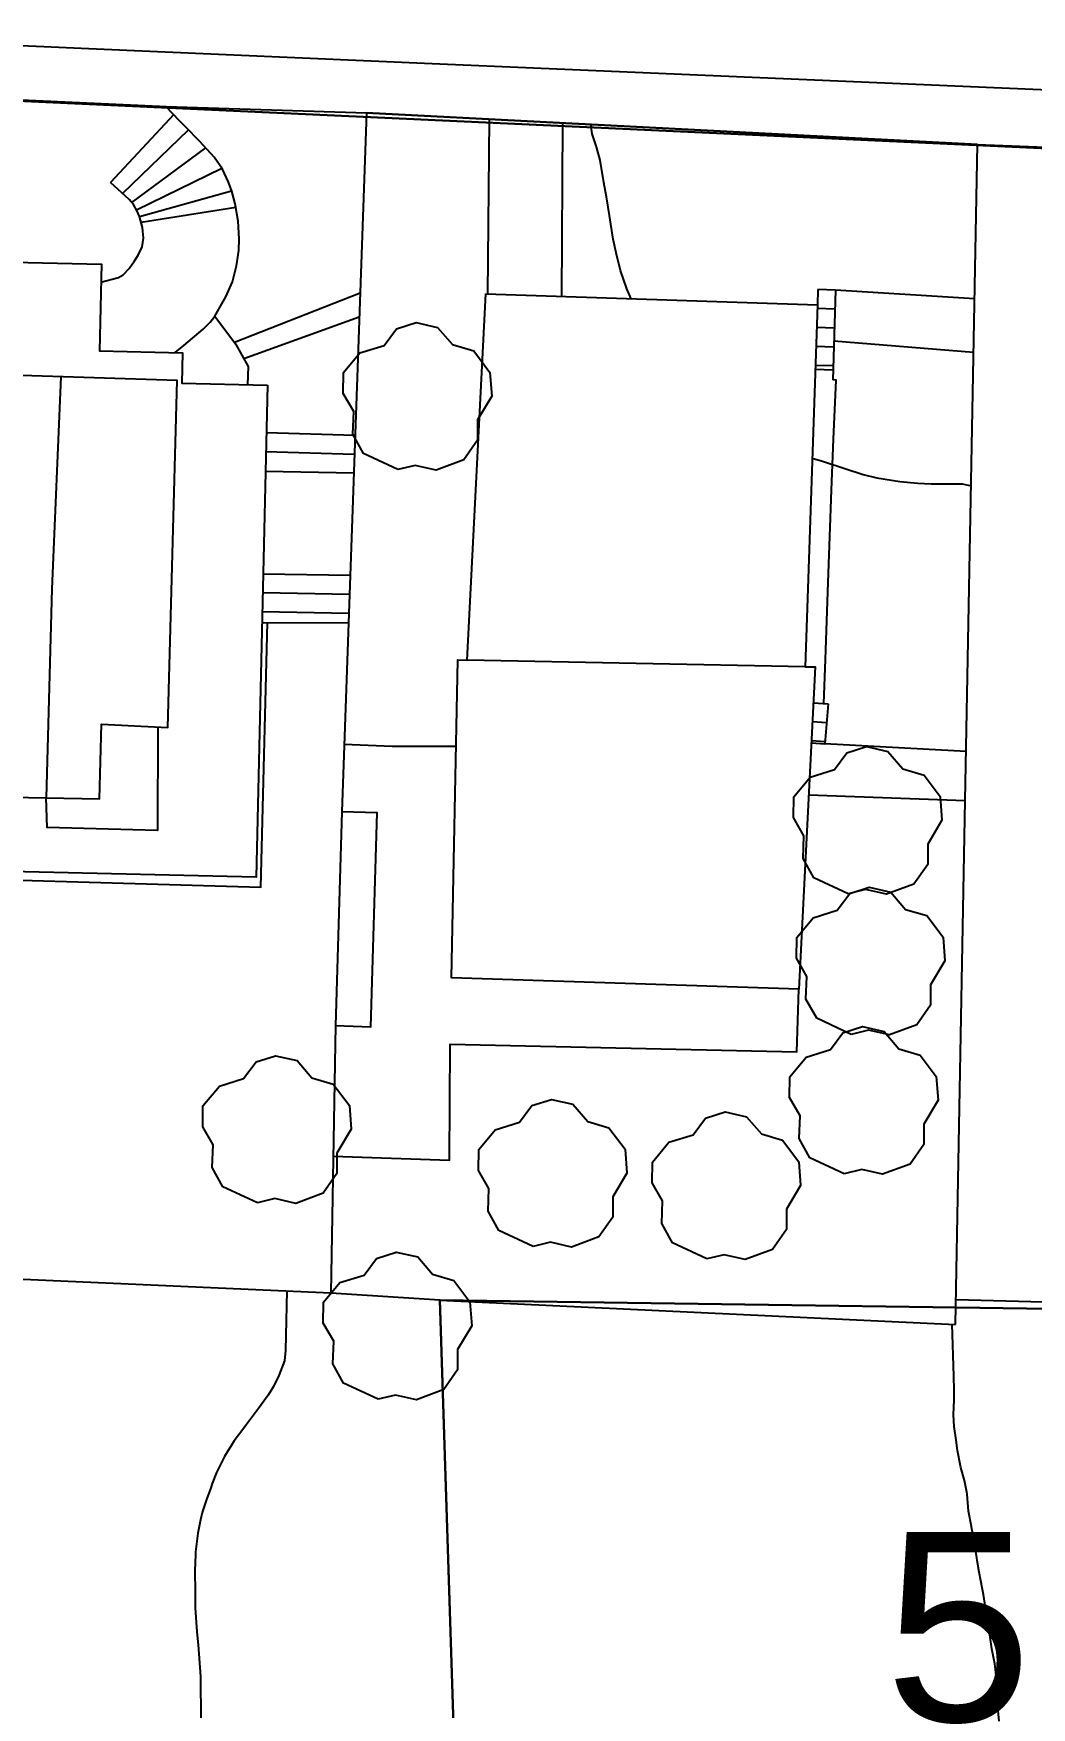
# Model space of a CAD drawing. Extents: x 483350 to 484165, y 4631134 to 4631561.
# Drawn here: x 483941.56 to 483967.91, y 4631408.76 to 4631452.95 of the extents above; entities that cross this region are included whole.
import ezdxf

# ---------------------------------------------------------------- set-up
doc = ezdxf.new("R2010")
doc.units = 0
doc.header["$MEASUREMENT"] = 0
doc.layers.add('1000_corbes', color=35, linetype='Continuous', plot=False)
doc.layers.add('1000_corbes mestres', color=37, linetype='Continuous', plot=False)
doc.layers.add('_POUM POLIGON', color=5, linetype='Continuous', lineweight=30)
for name, color, linetype in [('_txt claus 1000', 255, 'Continuous'), ('edificació', 252, 'Continuous'), ('illes', 252, 'Continuous'), ('parcel.les', 252, 'Continuous'), ('voreres', 252, 'Continuous')]:
    doc.layers.add(name, color=color, linetype=linetype)
doc.layers.add('vegetació_arbres', color=7, linetype='Continuous', true_color=0x8bb078)
doc.styles.add('1000SW50', font='swissl.ttf', dxfattribs={"height": 5})

msp = doc.modelspace()

# ---------------------------------------------------------------- linework, layer by layer
at = {"layer": '1000_corbes', "flags": 128}
for points in [[(483962.121, 4631441.736), (483962.393, 4631441.66), (483962.981, 4631441.47), (483963.468, 4631441.311), (483963.829, 4631441.217), (483964.432, 4631441.121), (483964.913, 4631441.081), (483965.265, 4631441.065), (483966.081, 4631441.063), (483966.318, 4631441.007)], [(483962.121, 4631441.736), (483962.393, 4631441.66), (483962.981, 4631441.47), (483963.468, 4631441.311), (483963.829, 4631441.217), (483964.432, 4631441.121), (483964.913, 4631441.081), (483965.265, 4631441.065), (483966.081, 4631441.063), (483966.318, 4631441.007)], [(483952.72, 4631434.126), (483951.031, 4631434.131), (483949.762, 4631434.176)], [(483952.72, 4631434.126), (483951.031, 4631434.131), (483949.762, 4631434.176)], [(483948.252, 4631419.754), (483948.216, 4631418.182), (483948.185, 4631417.908), (483948.039, 4631417.521), (483947.897, 4631417.232), (483947.76, 4631416.999), (483947.502, 4631416.65), (483947.187, 4631416.229), (483947.088, 4631416.1), (483946.863, 4631415.794), (483946.608, 4631415.388), (483946.575, 4631415.327), (483946.397, 4631414.962), (483946.283, 4631414.672), (483946.242, 4631414.558), (483946.128, 4631414.246), (483946.016, 4631413.908), (483945.968, 4631413.709), (483945.905, 4631413.357), (483945.843, 4631412.864), (483945.838, 4631412.796), (483945.824, 4631412.362), (483945.83, 4631411.807), (483945.826, 4631411.391), (483945.875, 4631410.752), (483945.913, 4631410.414), (483945.968, 4631409.573), (483945.981, 4631408.42)], [(483948.252, 4631419.754), (483948.216, 4631418.182), (483948.185, 4631417.908), (483948.039, 4631417.521), (483947.897, 4631417.232), (483947.76, 4631416.999), (483947.502, 4631416.65), (483947.187, 4631416.229), (483947.088, 4631416.1), (483946.863, 4631415.794), (483946.608, 4631415.388), (483946.575, 4631415.327), (483946.397, 4631414.962), (483946.283, 4631414.672), (483946.242, 4631414.558), (483946.128, 4631414.246), (483946.016, 4631413.908), (483945.968, 4631413.709), (483945.905, 4631413.357), (483945.843, 4631412.864), (483945.838, 4631412.796), (483945.824, 4631412.362), (483945.83, 4631411.807), (483945.826, 4631411.391), (483945.875, 4631410.752), (483945.913, 4631410.414), (483945.968, 4631409.573), (483945.981, 4631408.42)], [(483967.057, 4631408.401), (483967.017, 4631408.856), (483967.009, 4631408.985), (483967, 4631409.31), (483966.963, 4631409.771), (483966.942, 4631409.909), (483966.863, 4631410.308), (483966.773, 4631410.925), (483966.761, 4631410.995), (483966.697, 4631411.4), (483966.642, 4631411.737), (483966.614, 4631411.87), (483966.531, 4631412.327), (483966.476, 4631412.64), (483966.464, 4631412.705), (483966.4, 4631413.147), (483966.339, 4631413.471), (483966.326, 4631413.537), (483966.248, 4631413.938), (483966.215, 4631414.388), (483966.207, 4631414.446), (483966.14, 4631414.751), (483966.042, 4631415.09), (483966.032, 4631415.139), (483965.961, 4631415.542), (483965.922, 4631415.812), (483965.866, 4631416.174), (483965.849, 4631416.48), (483965.866, 4631416.877), (483965.868, 4631417.133), (483965.857, 4631417.509), (483965.815, 4631418.876)], [(483967.057, 4631408.401), (483967.017, 4631408.856), (483967.009, 4631408.985), (483967, 4631409.31), (483966.963, 4631409.771), (483966.942, 4631409.909), (483966.863, 4631410.308), (483966.773, 4631410.925), (483966.761, 4631410.995), (483966.697, 4631411.4), (483966.642, 4631411.737), (483966.614, 4631411.87), (483966.531, 4631412.327), (483966.476, 4631412.64), (483966.464, 4631412.705), (483966.4, 4631413.147), (483966.339, 4631413.471), (483966.326, 4631413.537), (483966.248, 4631413.938), (483966.215, 4631414.388), (483966.207, 4631414.446), (483966.14, 4631414.751), (483966.042, 4631415.09), (483966.032, 4631415.139), (483965.961, 4631415.542), (483965.922, 4631415.812), (483965.866, 4631416.174), (483965.849, 4631416.48), (483965.866, 4631416.877), (483965.868, 4631417.133), (483965.857, 4631417.509), (483965.815, 4631418.876)]]:
    msp.add_lwpolyline(points, dxfattribs=at)
at = {"layer": '1000_corbes mestres', "flags": 128}
msp.add_lwpolyline([(483957.338, 4631445.948), (483957.227, 4631446.21), (483957.063, 4631446.692), (483956.943, 4631447.155), (483956.87, 4631447.523), (483956.769, 4631448.146), (483956.686, 4631448.64), (483956.624, 4631449.019), (483956.519, 4631449.609), (483956.43, 4631449.958), (483956.308, 4631450.3), (483956.272, 4631450.548)], dxfattribs=at)
msp.add_lwpolyline([(483957.338, 4631445.948), (483957.227, 4631446.21), (483957.063, 4631446.692), (483956.943, 4631447.155), (483956.87, 4631447.523), (483956.769, 4631448.146), (483956.686, 4631448.64), (483956.624, 4631449.019), (483956.519, 4631449.609), (483956.43, 4631449.958), (483956.308, 4631450.3), (483956.272, 4631450.548)], dxfattribs=at)
at = {"layer": '_POUM POLIGON'}
msp.add_line((483902.32, 4631452.95), (484007.004, 4631448.142), dxfattribs=at)
at = {"layer": '_POUM POLIGON', "linetype": 'Continuous', "flags": 128}
msp.add_lwpolyline([(483953.364, 4631388.261), (483953.364, 4631388.27), (483953.166, 4631392.941), (483952.997, 4631397.934), (483952.894, 4631400.985), (483952.739, 4631405.559), (483952.286, 4631419.513), (483982.034, 4631419.093), (483981.573, 4631408.916), (483981.732, 4631398.394), (483985.099, 4631387.614)], dxfattribs=at)
at = {"layer": 'edificació', "flags": 128}
for points in [[(483947.74, 4631443.663), (483947.441, 4631430.681), (483935.594, 4631430.954), (483935.964, 4631447.027), (483943.354, 4631446.857), (483943.301, 4631444.571), (483945.494, 4631444.52), (483945.475, 4631443.716), (483947.74, 4631443.663)], [(483947.74, 4631443.663), (483947.441, 4631430.681), (483935.594, 4631430.954), (483935.964, 4631447.027), (483943.354, 4631446.857), (483943.301, 4631444.571), (483945.494, 4631444.52), (483945.475, 4631443.716), (483947.74, 4631443.663)], [(483953.504, 4631446.075), (483962.257, 4631445.785), (483961.937, 4631436.232), (483962.2, 4631436.227), (483961.766, 4631427.719), (483952.596, 4631428.023), (483952.766, 4631436.413), (483953.014, 4631436.408), (483953.504, 4631446.075)], [(483953.504, 4631446.075), (483962.257, 4631445.785), (483961.937, 4631436.232), (483962.2, 4631436.227), (483961.766, 4631427.719), (483952.596, 4631428.023), (483952.766, 4631436.413), (483953.014, 4631436.408), (483953.504, 4631446.075)], [(483936.581, 4631444.068), (483936.268, 4631432.882), (483943.304, 4631432.742), (483943.36, 4631434.721), (483945.106, 4631434.626), (483945.359, 4631443.79), (483936.581, 4631444.068)], [(483936.581, 4631444.068), (483936.268, 4631432.882), (483943.304, 4631432.742), (483943.36, 4631434.721), (483945.106, 4631434.626), (483945.359, 4631443.79), (483936.581, 4631444.068)], [(483942.281, 4631443.887), (483942.048, 4631438.291), (483941.897, 4631432.77)], [(483942.281, 4631443.887), (483942.048, 4631438.291), (483941.897, 4631432.77)], [(483961.937, 4631436.232), (483953.014, 4631436.408)], [(483961.937, 4631436.232), (483953.014, 4631436.408)], [(483944.846, 4631434.64), (483944.832, 4631431.907), (483941.921, 4631431.99), (483941.897, 4631432.77)], [(483944.846, 4631434.64), (483944.832, 4631431.907), (483941.921, 4631431.99), (483941.897, 4631432.77)]]:
    msp.add_lwpolyline(points, dxfattribs=at)
at = {"layer": 'illes', "flags": 128}
msp.add_lwpolyline([(483920.294, 4631452.159), (483944.887, 4631451.029), (483945.058, 4631451.023), (483950.35, 4631450.853), (483966.485, 4631450.021), (483982.634, 4631449.386), (483998.511, 4631448.562), (484006.8, 4631448.151)], dxfattribs=at)
msp.add_lwpolyline([(483920.294, 4631452.159), (483944.887, 4631451.029), (483945.058, 4631451.023), (483950.35, 4631450.853), (483966.485, 4631450.021), (483982.634, 4631449.386), (483998.511, 4631448.562), (484006.8, 4631448.151)], dxfattribs=at)
at = {"layer": 'parcel.les', "flags": 128}
for points in [[(483920.294, 4631452.159), (483944.887, 4631451.029), (483945.058, 4631451.023)], [(483920.294, 4631452.159), (483944.887, 4631451.029), (483945.058, 4631451.023)], [(483945.264, 4631450.809), (483943.593, 4631449.019)], [(483945.264, 4631450.809), (483943.593, 4631449.019)], [(483945.303, 4631444.524), (483945.532, 4631444.716), (483946.041, 4631445.14), (483946.23, 4631445.329), (483946.348, 4631445.485), (483946.642, 4631445.996), (483946.816, 4631446.397), (483946.925, 4631446.816), (483946.979, 4631447.217), (483946.992, 4631447.527), (483946.968, 4631447.995), (483946.888, 4631448.45), (483946.795, 4631448.784), (483946.711, 4631449.027), (483946.549, 4631449.371), (483946.333, 4631449.681), (483945.95, 4631450.099), (483945.571, 4631450.489), (483945.42, 4631450.646), (483945.058, 4631451.023)], [(483945.058, 4631451.023), (483950.35, 4631450.853), (483949.7, 4631432.406)], [(483945.303, 4631444.524), (483945.532, 4631444.716), (483946.041, 4631445.14), (483946.23, 4631445.329), (483946.348, 4631445.485), (483946.642, 4631445.996), (483946.816, 4631446.397), (483946.925, 4631446.816), (483946.979, 4631447.217), (483946.992, 4631447.527), (483946.968, 4631447.995), (483946.888, 4631448.45), (483946.795, 4631448.784), (483946.711, 4631449.027), (483946.549, 4631449.371), (483946.333, 4631449.681), (483945.95, 4631450.099), (483945.571, 4631450.489), (483945.42, 4631450.646), (483945.058, 4631451.023)], [(483945.058, 4631451.023), (483950.35, 4631450.853), (483949.7, 4631432.406)], [(483966.485, 4631450.021), (483950.35, 4631450.853)], [(483966.485, 4631450.021), (483950.35, 4631450.853)], [(483943.908, 4631448.727), (483945.656, 4631450.402)], [(483943.908, 4631448.727), (483945.656, 4631450.402)], [(483946.103, 4631449.932), (483944.153, 4631448.491)], [(483946.103, 4631449.932), (483944.153, 4631448.491)], [(483965.906, 4631418.871), (483966.163, 4631432.705), (483966.485, 4631450.021)], [(483965.906, 4631418.871), (483966.163, 4631432.705), (483966.485, 4631450.021)], [(483966.485, 4631450.021), (483982.634, 4631449.386)], [(483966.485, 4631450.021), (483982.634, 4631449.386)], [(483943.343, 4631446.381), (483943.805, 4631446.51), (483943.929, 4631446.575), (483944.089, 4631446.747), (483944.232, 4631446.95), (483944.327, 4631447.097), (483944.428, 4631447.319), (483944.468, 4631447.545), (483944.441, 4631447.832), (483944.359, 4631448.115), (483944.3, 4631448.259), (483944.205, 4631448.435), (483944.084, 4631448.564), (483943.593, 4631449.019)], [(483943.343, 4631446.381), (483943.805, 4631446.51), (483943.929, 4631446.575), (483944.089, 4631446.747), (483944.232, 4631446.95), (483944.327, 4631447.097), (483944.428, 4631447.319), (483944.468, 4631447.545), (483944.441, 4631447.832), (483944.359, 4631448.115), (483944.3, 4631448.259), (483944.205, 4631448.435), (483944.084, 4631448.564), (483943.593, 4631449.019)], [(483944.283, 4631448.291), (483946.531, 4631449.398)], [(483944.283, 4631448.291), (483946.531, 4631449.398)], [(483982.634, 4631449.386), (483982.502, 4631444.588), (483982.034, 4631419.093), (483965.918, 4631419.524)], [(483982.634, 4631449.386), (483982.502, 4631444.588), (483982.034, 4631419.093), (483965.918, 4631419.524)], [(483944.357, 4631448.12), (483946.79, 4631448.798)], [(483944.357, 4631448.12), (483946.79, 4631448.798)], [(483944.401, 4631447.969), (483946.904, 4631448.362)], [(483944.401, 4631447.969), (483946.904, 4631448.362)], [(483946.869, 4631444.798), (483950.183, 4631446.103)], [(483946.869, 4631444.798), (483950.183, 4631446.103)], [(483962.27, 4631446.187), (483962.257, 4631445.785)], [(483962.27, 4631446.187), (483962.257, 4631445.785)], [(483962.735, 4631446.172), (483962.27, 4631446.187)], [(483962.735, 4631446.172), (483962.27, 4631446.187)], [(483966.409, 4631445.946), (483962.735, 4631446.172), (483962.666, 4631443.803)], [(483966.409, 4631445.946), (483962.735, 4631446.172), (483962.666, 4631443.803)], [(483946.348, 4631445.485), (483946.899, 4631444.758), (483947.231, 4631444.155), (483947.209, 4631443.675)], [(483946.348, 4631445.485), (483946.899, 4631444.758), (483947.231, 4631444.155), (483947.209, 4631443.675)], [(483947.112, 4631444.371), (483950.16, 4631445.467)], [(483947.112, 4631444.371), (483950.16, 4631445.467)], [(483962.72, 4631445.673), (483962.254, 4631445.688)], [(483962.72, 4631445.673), (483962.254, 4631445.688)], [(483962.706, 4631445.173), (483962.237, 4631445.188)], [(483962.706, 4631445.173), (483962.237, 4631445.188)], [(483962.691, 4631444.673), (483962.22, 4631444.689)], [(483962.691, 4631444.673), (483962.22, 4631444.689)], [(483966.383, 4631444.532), (483962.696, 4631444.829)], [(483966.383, 4631444.532), (483962.696, 4631444.829)], [(483962.677, 4631444.174), (483962.204, 4631444.189)], [(483962.677, 4631444.174), (483962.204, 4631444.189)], [(483962.2, 4631444.09), (483962.674, 4631444.075)], [(483962.2, 4631444.09), (483962.674, 4631444.075)], [(483947.711, 4631442.414), (483950.05, 4631442.342)], [(483947.711, 4631442.414), (483950.05, 4631442.342)], [(483947.7, 4631441.915), (483950.032, 4631441.842)], [(483947.7, 4631441.915), (483950.032, 4631441.842)], [(483947.688, 4631441.399), (483950.015, 4631441.35)], [(483947.688, 4631441.399), (483950.015, 4631441.35)], [(483947.625, 4631438.689), (483949.92, 4631438.649)], [(483947.625, 4631438.689), (483949.92, 4631438.649)], [(483947.614, 4631438.189), (483949.902, 4631438.149)], [(483947.614, 4631438.189), (483949.902, 4631438.149)], [(483947.602, 4631437.689), (483949.885, 4631437.649)], [(483947.602, 4631437.689), (483949.885, 4631437.649)], [(483947.596, 4631437.397), (483949.876, 4631437.39)], [(483947.596, 4631437.397), (483949.876, 4631437.39)], [(483962.152, 4631435.284), (483962.538, 4631435.255)], [(483962.152, 4631435.284), (483962.538, 4631435.255)], [(483962.538, 4631435.255), (483962.457, 4631434.196)], [(483962.538, 4631435.255), (483962.457, 4631434.196)], [(483962.126, 4631434.785), (483962.5, 4631434.757)], [(483962.126, 4631434.785), (483962.5, 4631434.757)], [(483962.098, 4631434.225), (483962.457, 4631434.196)], [(483962.098, 4631434.225), (483962.457, 4631434.196)], [(483962.101, 4631434.285), (483962.462, 4631434.258)], [(483962.101, 4631434.285), (483962.462, 4631434.258)], [(483966.187, 4631433.992), (483962.457, 4631434.196)], [(483966.187, 4631433.992), (483962.457, 4631434.196)], [(483949.7, 4631432.406), (483949.531, 4631426.763), (483950.464, 4631426.729), (483950.632, 4631432.372), (483949.7, 4631432.406)], [(483949.7, 4631432.406), (483949.531, 4631426.763), (483950.464, 4631426.729), (483950.632, 4631432.372), (483949.7, 4631432.406)], [(483949.531, 4631426.763), (483949.414, 4631419.702), (483952.286, 4631419.52), (483952.739, 4631405.559), (483953.166, 4631392.941), (483953.364, 4631388.27), (483955.212, 4631388.234), (483955.104, 4631393.184)], [(483949.531, 4631426.763), (483949.414, 4631419.702), (483952.286, 4631419.52), (483952.739, 4631405.559), (483953.166, 4631392.941), (483953.364, 4631388.27), (483955.212, 4631388.234), (483955.104, 4631393.184)], [(483937.719, 4631420.228), (483949.414, 4631419.702)], [(483937.719, 4631420.228), (483949.414, 4631419.702)], [(483952.286, 4631419.513), (483965.906, 4631418.871)], [(483952.286, 4631419.513), (483965.906, 4631418.871)]]:
    msp.add_lwpolyline(points, dxfattribs=at)
at = {"layer": 'vegetació_arbres', "flags": 128}
for points in [[(483951.184, 4631441.438), (483950.276, 4631441.862), (483949.994, 4631442.37), (483950.016, 4631442.968), (483949.74, 4631443.448), (483949.748, 4631443.996), (483950.18, 4631444.518), (483950.82, 4631444.716), (483951.148, 4631445.156), (483951.664, 4631445.322), (483952.232, 4631445.192), (483952.624, 4631444.738), (483953.186, 4631444.572), (483953.612, 4631444.004), (483953.66, 4631443.378), (483953.284, 4631442.748), (483953.284, 4631442.212), (483952.92, 4631441.692), (483952.196, 4631441.424), (483951.642, 4631441.548), (483951.184, 4631441.438)], [(483951.184, 4631441.438), (483950.276, 4631441.862), (483949.994, 4631442.37), (483950.016, 4631442.968), (483949.74, 4631443.448), (483949.748, 4631443.996), (483950.18, 4631444.518), (483950.82, 4631444.716), (483951.148, 4631445.156), (483951.664, 4631445.322), (483952.232, 4631445.192), (483952.624, 4631444.738), (483953.186, 4631444.572), (483953.612, 4631444.004), (483953.66, 4631443.378), (483953.284, 4631442.748), (483953.284, 4631442.212), (483952.92, 4631441.692), (483952.196, 4631441.424), (483951.642, 4631441.548), (483951.184, 4631441.438)], [(483963.071, 4631430.24), (483962.163, 4631430.664), (483961.881, 4631431.172), (483961.903, 4631431.77), (483961.627, 4631432.25), (483961.635, 4631432.798), (483962.067, 4631433.32), (483962.707, 4631433.518), (483963.035, 4631433.958), (483963.551, 4631434.124), (483964.119, 4631433.994), (483964.511, 4631433.54), (483965.073, 4631433.374), (483965.499, 4631432.806), (483965.547, 4631432.18), (483965.171, 4631431.55), (483965.171, 4631431.014), (483964.807, 4631430.494), (483964.083, 4631430.226), (483963.529, 4631430.35), (483963.071, 4631430.24)], [(483963.071, 4631430.24), (483962.163, 4631430.664), (483961.881, 4631431.172), (483961.903, 4631431.77), (483961.627, 4631432.25), (483961.635, 4631432.798), (483962.067, 4631433.32), (483962.707, 4631433.518), (483963.035, 4631433.958), (483963.551, 4631434.124), (483964.119, 4631433.994), (483964.511, 4631433.54), (483965.073, 4631433.374), (483965.499, 4631432.806), (483965.547, 4631432.18), (483965.171, 4631431.55), (483965.171, 4631431.014), (483964.807, 4631430.494), (483964.083, 4631430.226), (483963.529, 4631430.35), (483963.071, 4631430.24)], [(483963.147, 4631426.528), (483962.239, 4631426.952), (483961.957, 4631427.46), (483961.979, 4631428.058), (483961.703, 4631428.538), (483961.711, 4631429.086), (483962.143, 4631429.608), (483962.783, 4631429.806), (483963.111, 4631430.246), (483963.627, 4631430.412), (483964.195, 4631430.282), (483964.587, 4631429.828), (483965.149, 4631429.662), (483965.575, 4631429.094), (483965.623, 4631428.468), (483965.247, 4631427.838), (483965.247, 4631427.302), (483964.883, 4631426.782), (483964.159, 4631426.514), (483963.605, 4631426.638), (483963.147, 4631426.528)], [(483963.147, 4631426.528), (483962.239, 4631426.952), (483961.957, 4631427.46), (483961.979, 4631428.058), (483961.703, 4631428.538), (483961.711, 4631429.086), (483962.143, 4631429.608), (483962.783, 4631429.806), (483963.111, 4631430.246), (483963.627, 4631430.412), (483964.195, 4631430.282), (483964.587, 4631429.828), (483965.149, 4631429.662), (483965.575, 4631429.094), (483965.623, 4631428.468), (483965.247, 4631427.838), (483965.247, 4631427.302), (483964.883, 4631426.782), (483964.159, 4631426.514), (483963.605, 4631426.638), (483963.147, 4631426.528)], [(483962.969, 4631422.848), (483962.061, 4631423.272), (483961.779, 4631423.78), (483961.801, 4631424.378), (483961.525, 4631424.858), (483961.533, 4631425.406), (483961.965, 4631425.928), (483962.605, 4631426.126), (483962.933, 4631426.566), (483963.449, 4631426.732), (483964.017, 4631426.602), (483964.409, 4631426.148), (483964.971, 4631425.982), (483965.397, 4631425.414), (483965.445, 4631424.788), (483965.069, 4631424.158), (483965.069, 4631423.622), (483964.705, 4631423.102), (483963.981, 4631422.834), (483963.427, 4631422.958), (483962.969, 4631422.848)], [(483962.969, 4631422.848), (483962.061, 4631423.272), (483961.779, 4631423.78), (483961.801, 4631424.378), (483961.525, 4631424.858), (483961.533, 4631425.406), (483961.965, 4631425.928), (483962.605, 4631426.126), (483962.933, 4631426.566), (483963.449, 4631426.732), (483964.017, 4631426.602), (483964.409, 4631426.148), (483964.971, 4631425.982), (483965.397, 4631425.414), (483965.445, 4631424.788), (483965.069, 4631424.158), (483965.069, 4631423.622), (483964.705, 4631423.102), (483963.981, 4631422.834), (483963.427, 4631422.958), (483962.969, 4631422.848)], [(483947.473, 4631422.081), (483946.565, 4631422.505), (483946.283, 4631423.013), (483946.305, 4631423.611), (483946.029, 4631424.091), (483946.037, 4631424.639), (483946.469, 4631425.161), (483947.109, 4631425.359), (483947.437, 4631425.799), (483947.953, 4631425.965), (483948.521, 4631425.835), (483948.913, 4631425.381), (483949.475, 4631425.215), (483949.901, 4631424.647), (483949.949, 4631424.021), (483949.573, 4631423.391), (483949.573, 4631422.855), (483949.209, 4631422.335), (483948.485, 4631422.067), (483947.931, 4631422.191), (483947.473, 4631422.081)], [(483947.473, 4631422.081), (483946.565, 4631422.505), (483946.283, 4631423.013), (483946.305, 4631423.611), (483946.029, 4631424.091), (483946.037, 4631424.639), (483946.469, 4631425.161), (483947.109, 4631425.359), (483947.437, 4631425.799), (483947.953, 4631425.965), (483948.521, 4631425.835), (483948.913, 4631425.381), (483949.475, 4631425.215), (483949.901, 4631424.647), (483949.949, 4631424.021), (483949.573, 4631423.391), (483949.573, 4631422.855), (483949.209, 4631422.335), (483948.485, 4631422.067), (483947.931, 4631422.191), (483947.473, 4631422.081)], [(483954.754, 4631420.928), (483953.846, 4631421.352), (483953.564, 4631421.86), (483953.586, 4631422.458), (483953.31, 4631422.938), (483953.318, 4631423.486), (483953.75, 4631424.008), (483954.39, 4631424.206), (483954.718, 4631424.646), (483955.234, 4631424.812), (483955.802, 4631424.682), (483956.194, 4631424.228), (483956.756, 4631424.062), (483957.182, 4631423.494), (483957.23, 4631422.868), (483956.854, 4631422.238), (483956.854, 4631421.702), (483956.49, 4631421.182), (483955.766, 4631420.914), (483955.212, 4631421.038), (483954.754, 4631420.928)], [(483954.754, 4631420.928), (483953.846, 4631421.352), (483953.564, 4631421.86), (483953.586, 4631422.458), (483953.31, 4631422.938), (483953.318, 4631423.486), (483953.75, 4631424.008), (483954.39, 4631424.206), (483954.718, 4631424.646), (483955.234, 4631424.812), (483955.802, 4631424.682), (483956.194, 4631424.228), (483956.756, 4631424.062), (483957.182, 4631423.494), (483957.23, 4631422.868), (483956.854, 4631422.238), (483956.854, 4631421.702), (483956.49, 4631421.182), (483955.766, 4631420.914), (483955.212, 4631421.038), (483954.754, 4631420.928)], [(483959.339, 4631420.599), (483958.431, 4631421.023), (483958.149, 4631421.531), (483958.171, 4631422.129), (483957.895, 4631422.609), (483957.903, 4631423.157), (483958.335, 4631423.679), (483958.975, 4631423.877), (483959.303, 4631424.317), (483959.819, 4631424.483), (483960.387, 4631424.353), (483960.779, 4631423.899), (483961.341, 4631423.733), (483961.767, 4631423.165), (483961.815, 4631422.539), (483961.439, 4631421.909), (483961.439, 4631421.373), (483961.075, 4631420.853), (483960.351, 4631420.585), (483959.797, 4631420.709), (483959.339, 4631420.599)], [(483959.339, 4631420.599), (483958.431, 4631421.023), (483958.149, 4631421.531), (483958.171, 4631422.129), (483957.895, 4631422.609), (483957.903, 4631423.157), (483958.335, 4631423.679), (483958.975, 4631423.877), (483959.303, 4631424.317), (483959.819, 4631424.483), (483960.387, 4631424.353), (483960.779, 4631423.899), (483961.341, 4631423.733), (483961.767, 4631423.165), (483961.815, 4631422.539), (483961.439, 4631421.909), (483961.439, 4631421.373), (483961.075, 4631420.853), (483960.351, 4631420.585), (483959.797, 4631420.709), (483959.339, 4631420.599)], [(483950.658, 4631416.897), (483949.75, 4631417.321), (483949.468, 4631417.829), (483949.49, 4631418.427), (483949.214, 4631418.907), (483949.222, 4631419.455), (483949.654, 4631419.977), (483950.294, 4631420.175), (483950.622, 4631420.615), (483951.138, 4631420.781), (483951.706, 4631420.651), (483952.098, 4631420.197), (483952.66, 4631420.031), (483953.086, 4631419.463), (483953.134, 4631418.837), (483952.758, 4631418.207), (483952.758, 4631417.671), (483952.394, 4631417.151), (483951.67, 4631416.883), (483951.116, 4631417.007), (483950.658, 4631416.897)], [(483950.658, 4631416.897), (483949.75, 4631417.321), (483949.468, 4631417.829), (483949.49, 4631418.427), (483949.214, 4631418.907), (483949.222, 4631419.455), (483949.654, 4631419.977), (483950.294, 4631420.175), (483950.622, 4631420.615), (483951.138, 4631420.781), (483951.706, 4631420.651), (483952.098, 4631420.197), (483952.66, 4631420.031), (483953.086, 4631419.463), (483953.134, 4631418.837), (483952.758, 4631418.207), (483952.758, 4631417.671), (483952.394, 4631417.151), (483951.67, 4631416.883), (483951.116, 4631417.007), (483950.658, 4631416.897)]]:
    msp.add_lwpolyline(points, dxfattribs=at)
at = {"layer": 'voreres', "flags": 128}
for points in [[(483961.565, 4631451.748), (483952.294, 4631452.144), (483943.022, 4631452.541), (483935.064, 4631452.898)], [(483961.565, 4631451.748), (483952.294, 4631452.144), (483943.022, 4631452.541), (483935.064, 4631452.898)], [(484006.451, 4631408.742), (484008.782, 4631421.64), (484012.714, 4631442.817), (484012.627, 4631443.611), (484012.341, 4631444.638), (484011.335, 4631446.701), (484010.466, 4631448.032), (484009.847, 4631448.671), (484009.145, 4631449.147), (484008.231, 4631449.507), (484006.96, 4631449.709), (483998.583, 4631450.125), (483980.513, 4631450.932), (483961.565, 4631451.748)], [(484006.451, 4631408.742), (484008.782, 4631421.64), (484012.714, 4631442.817), (484012.627, 4631443.611), (484012.341, 4631444.638), (484011.335, 4631446.701), (484010.466, 4631448.032), (484009.847, 4631448.671), (484009.145, 4631449.147), (484008.231, 4631449.507), (484006.96, 4631449.709), (483998.583, 4631450.125), (483980.513, 4631450.932), (483961.565, 4631451.748)], [(483953.592, 4631450.686), (483953.552, 4631446.073)], [(483953.592, 4631450.686), (483953.552, 4631446.073)], [(483955.531, 4631450.586), (483955.502, 4631446.009)], [(483955.531, 4631450.586), (483955.502, 4631446.009)], [(483962.427, 4631435.263), (483962.469, 4631436.42), (483962.534, 4631438.21), (483962.632, 4631440.895), (483962.68, 4631442.237), (483962.751, 4631443.797), (483962.666, 4631443.803)], [(483962.427, 4631435.263), (483962.469, 4631436.42), (483962.534, 4631438.21), (483962.632, 4631440.895), (483962.68, 4631442.237), (483962.751, 4631443.797), (483962.666, 4631443.803)], [(483933.212, 4631427.016), (483934.647, 4631427.117), (483934.48, 4631427.56), (483934.312, 4631428.002), (483934.269, 4631428.176), (483934.26, 4631428.449), (483934.281, 4631428.722), (483934.351, 4631429.215), (483934.419, 4631429.458), (483934.517, 4631429.698), (483934.64, 4631429.914), (483934.869, 4631430.191), (483935.146, 4631430.441), (483935.419, 4631430.655), (483935.564, 4631430.728), (483935.721, 4631430.754), (483936.206, 4631430.742), (483936.691, 4631430.731), (483947.568, 4631430.415), (483947.744, 4631437.397)], [(483933.212, 4631427.016), (483934.647, 4631427.117), (483934.48, 4631427.56), (483934.312, 4631428.002), (483934.269, 4631428.176), (483934.26, 4631428.449), (483934.281, 4631428.722), (483934.351, 4631429.215), (483934.419, 4631429.458), (483934.517, 4631429.698), (483934.64, 4631429.914), (483934.869, 4631430.191), (483935.146, 4631430.441), (483935.419, 4631430.655), (483935.564, 4631430.728), (483935.721, 4631430.754), (483936.206, 4631430.742), (483936.691, 4631430.731), (483947.568, 4631430.415), (483947.744, 4631437.397)], [(483962.028, 4631432.852), (483966.163, 4631432.705)], [(483962.028, 4631432.852), (483966.163, 4631432.705)], [(483949.474, 4631423.316), (483952.545, 4631423.205), (483952.565, 4631426.266), (483961.713, 4631426.071), (483961.766, 4631427.719)], [(483949.474, 4631423.316), (483952.545, 4631423.205), (483952.565, 4631426.266), (483961.713, 4631426.071), (483961.766, 4631427.719)]]:
    msp.add_lwpolyline(points, dxfattribs=at)

# ---------------------------------------------------------------- texts
at = {"layer": '_txt claus 1000', "style": '1000SW50'}
msp.add_text('5', height=5, dxfattribs=at).set_placement((483964.035, 4631408.393))

doc.saveas('drawing.dxf')
